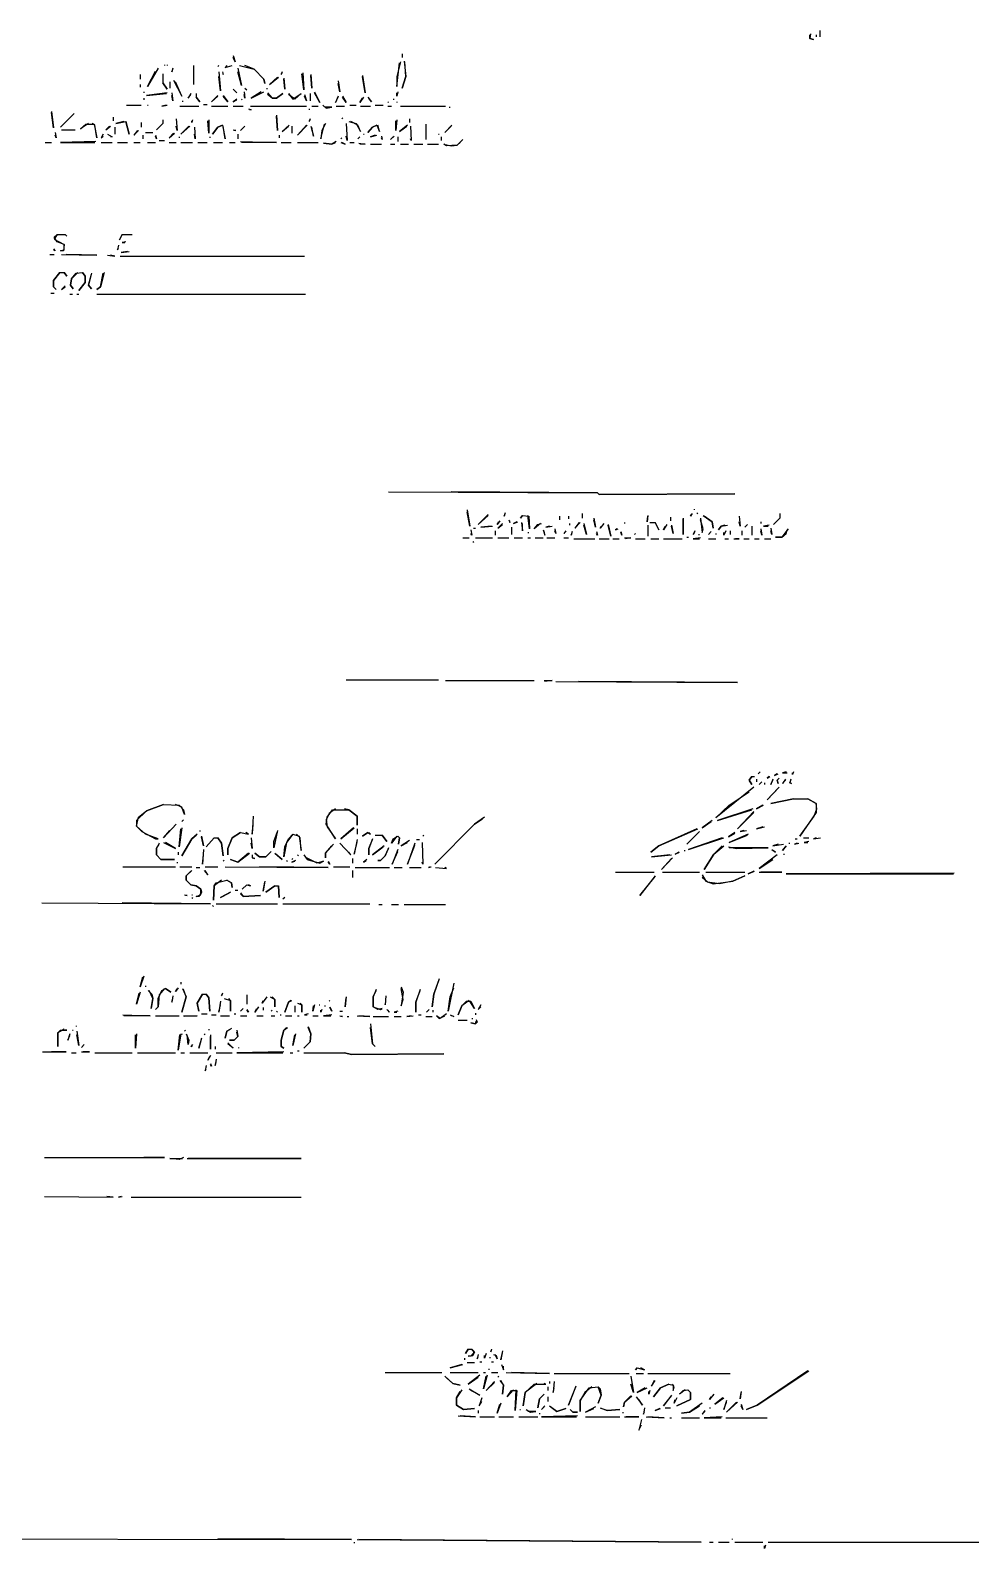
# Model space of a CAD drawing. Extents: x 0 to 16407, y 159 to 1115.
# Drawn here: x 727.4 to 987.5, y 224.8 to 645 of the extents above; entities that cross this region are included whole.
import ezdxf

# ---------------------------------------------------------------- set-up
doc = ezdxf.new("R2010")
doc.units = 0
doc.layers.add('RASTER_VECTOR_LINEWORK', color=5, linetype='CONTINUOUS')

msp = doc.modelspace()

# ---------------------------------------------------------------- linework, layer by layer
at = {"layer": 'RASTER_VECTOR_LINEWORK'}
for points in [[(943.25, 644), (943, 642.75), (944, 642.5), (943, 642.75), (943, 643.75)], [(944.75, 643.75), (944.75, 643.25)], [(945.75, 645), (945.75, 643.25)], [(764.5, 635.5), (764.5, 635.25)], [(765.25, 635.5), (765.25, 635.25)], [(772.5, 635.25), (772.5, 630)], [(779.5, 635.25), (779.25, 635)], [(781.75, 635.25), (781.25, 634.75), (783.25, 635.25)], [(783.5, 638), (784, 636.25), (783.5, 637.5)], [(785.25, 635.25), (789.25, 634.25), (792, 631.5), (792.25, 630.25), (792, 631.5), (789.25, 634.25), (786.75, 635.25)], [(829.75, 636.25), (828.75, 632.25), (828.75, 629.5), (829.5, 636)], [(830.25, 638.5), (830.25, 637.5)], [(830.75, 636.5), (831.25, 632.25), (830.25, 629), (831.25, 632.25), (831, 636.25)], [(757.75, 632.75), (757.75, 631.5)], [(762.75, 634.5), (759.75, 629.5), (762, 633.75)], [(764, 633), (764, 630.5), (765.25, 628.75), (764, 630.5)], [(766, 630.75), (766, 629)], [(766.75, 634.5), (766.5, 633.5), (766.75, 634.25)], [(767, 631.25), (769.25, 626.75), (767.5, 630.75)], [(779.5, 633.5), (780, 628.25), (779.5, 632.25)], [(780.5, 633.5), (780.75, 632.75), (780.75, 633.25)], [(784.75, 634.5), (785.75, 629.75), (784.75, 633.5)], [(795.75, 632), (793.5, 630), (796, 632)], [(797, 633.5), (796.75, 632.75), (797, 633.25)], [(797.5, 631.75), (797.75, 628.75), (797.5, 631.5)], [(802.75, 633.25), (803, 628.5), (802.5, 633)], [(805, 632.75), (805.25, 629), (805, 632.5)], [(812.5, 631), (813, 628), (812.5, 630.25)], [(819.25, 632.5), (820, 627.75), (819.25, 632.25)], [(757.75, 630), (757.75, 629.25)], [(758.75, 628), (758.75, 627.75)], [(758.75, 626.25), (758.75, 625.75)], [(765.25, 627.75), (759.5, 627), (765, 627.5)], [(766.5, 627.75), (766.75, 625.5), (766.5, 627)], [(771.75, 627.5), (771, 626.25), (771.75, 627.25)], [(773.25, 627.5), (773.25, 626.5), (774.25, 625.25), (773.25, 626.5)], [(779.25, 627), (777.5, 625.25), (779.25, 626.75)], [(780.75, 627), (782, 625.25), (780.75, 626.75)], [(783.5, 628.75), (784.5, 627.75)], [(786.5, 628), (786.75, 626.25), (786.5, 627.25)], [(786.75, 629), (787.25, 628.5)], [(791.25, 628), (788.5, 626.25), (792, 628)], [(792.75, 629), (792.75, 628.75)], [(793, 627.75), (794.25, 626.25), (795.5, 626.25), (797.25, 627.5), (795.5, 626.25), (794.25, 626.25), (793, 627.25)], [(798.75, 627.5), (800, 626), (802.25, 627.5), (800.5, 626), (798.75, 627.25)], [(803.25, 627.25), (803.75, 625.5), (803.25, 626.75)], [(804.75, 627.5), (804.75, 625.5)], [(806, 628), (807.5, 625), (806, 627.75)], [(812.5, 626.75), (811.75, 625), (812.5, 626.5)], [(813.75, 626.75), (814.75, 625), (813.75, 626.5)], [(819.5, 626.5), (818.5, 625), (819.25, 626.25)], [(820.75, 626.5), (821.75, 625.25), (821, 626.25)], [(829, 628), (828.75, 626.75), (828.75, 627.75)], [(733.25, 622.5), (733.75, 618), (733.25, 622.25)], [(739.5, 622), (735.75, 618.25), (738.75, 621.25)], [(754, 624.25), (758, 624.25)], [(759.75, 624.25), (760, 624.25)], [(765, 624.25), (763.75, 624), (765.25, 624.25)], [(768.75, 624), (774, 624)], [(769.5, 625.5), (769.5, 625.25)], [(775.25, 624.5), (776.25, 624.5)], [(777.5, 624), (782, 624)], [(784.5, 626), (783.5, 625.25), (784.5, 625.75)], [(783.5, 624), (786.25, 624)], [(785.75, 626), (786, 625.75)], [(787.75, 623.25), (788.5, 623), (788, 623)], [(788.25, 624), (803.75, 624)], [(804.5, 623.25), (804.5, 623)], [(805.25, 624), (807, 624)], [(808.25, 624.25), (809.25, 623.5), (810.75, 623.75), (808.75, 623.75)], [(812, 624), (814.25, 624)], [(815.75, 624.25), (817.5, 624.25)], [(818.75, 624), (821.5, 624)], [(822.75, 624.25), (825, 624.25)], [(826.5, 625.25), (826.25, 625)], [(826.25, 624), (827.25, 624)], [(827.75, 626), (828, 626)], [(828.75, 625.25), (828.75, 625)], [(829.75, 624), (842.25, 624)], [(843.25, 623.75), (843.5, 623.75)], [(743.5, 619.25), (741.25, 617.75), (742.75, 619), (745, 619), (745.75, 615.25), (745.25, 618.75), (744.5, 619.25)], [(749.25, 618.5), (748.25, 617.5), (749.5, 618.5)], [(750.25, 621), (750.25, 620)], [(750.75, 618.25), (750.75, 616.25)], [(753.25, 619.75), (751, 619.25), (753.75, 619.75), (754.75, 616.25), (753.75, 619.75)], [(758, 619.5), (758, 618.25)], [(764, 620.25), (764, 619.25), (762.25, 617.5), (764, 619.25)], [(767.75, 620.5), (768, 617.25), (767.75, 618.5)], [(771.25, 618.5), (769, 616.25), (771.5, 618.5)], [(772.25, 620.25), (772, 619.5), (772, 620)], [(772.75, 618.25), (773, 615), (772.75, 616.25)], [(776.75, 620.25), (776.75, 616.5), (776.5, 620)], [(780.5, 618.75), (779.25, 618.25), (777.75, 616.25), (779.25, 618.25), (780.5, 618.75), (781.25, 615), (780.75, 618.5)], [(786.75, 618.5), (785.5, 617.25)], [(795.5, 621.5), (795.75, 617.25), (795.5, 621.25)], [(799, 618.75), (797, 617), (798.75, 618.5)], [(799.75, 618.5), (799.75, 616.5)], [(803.75, 618.75), (801.25, 616), (804, 618.75)], [(804.75, 620.5), (804.5, 619.75), (804.75, 620.25)], [(805, 618.5), (805.75, 615.75), (805.25, 618.25)], [(809, 619.25), (808, 617.25), (807.75, 615), (808.75, 619)], [(813.5, 620.75), (813.75, 620.5)], [(814.75, 619.25), (815, 614.5), (814.75, 615.75)], [(815.5, 619.75), (817.5, 619.25), (818.75, 617), (818, 618.75), (816, 619.75)], [(823.25, 618.75), (822, 618.25), (820.75, 616.75), (822, 618.25), (823.25, 618.75), (824, 617), (823.5, 618.75)], [(828.75, 620.25), (828.5, 617.25), (828.5, 620)], [(831.75, 618.75), (829.5, 617), (831.5, 618.5)], [(832.25, 620.5), (832.25, 619.5)], [(832.5, 618.5), (832.75, 614.5), (832.5, 615)], [(836.75, 619), (836.75, 614.75)], [(844, 618.75), (842, 616.75), (843.75, 618.5)], [(731.5, 614), (733.25, 614)], [(734.25, 616.75), (734.5, 615.25), (734.25, 616)], [(745.5, 614.25), (735.75, 614), (745.25, 614)], [(736, 617.5), (739.75, 617.5)], [(747.5, 616.25), (747, 615.25), (747.5, 615.75)], [(747, 614), (750, 614)], [(748.75, 616.25), (750, 615.5), (749.5, 615.5)], [(751.5, 614), (754.25, 614)], [(757, 617.25), (756, 616), (757.25, 617.25)], [(756, 614), (757.75, 614)], [(758.5, 616), (758.5, 615)], [(759.25, 616.75), (761.25, 616.75)], [(759.75, 614), (762, 614)], [(762, 616), (762.25, 615), (762, 615.75)], [(763, 614.5), (764.5, 614.5)], [(767, 616.5), (765.75, 615.25), (767.25, 616.5)], [(765.75, 614), (767.75, 614)], [(768.5, 615.5), (768.5, 615.25)], [(769, 614), (772.25, 614)], [(773.75, 614), (776.25, 614)], [(777, 615.5), (777, 615.25)], [(778, 614), (780.5, 614)], [(782.5, 614), (784, 614)], [(783.5, 617.5), (784.25, 617.25), (783.75, 617.25)], [(784.75, 616.25), (784.75, 615)], [(785.5, 614.25), (795.5, 614), (785.75, 614)], [(796.25, 616), (796.25, 615.25)], [(796.75, 614), (799.5, 614)], [(801.25, 614), (807, 614)], [(812, 614.25), (810.75, 613.5), (808.5, 613.75), (810.75, 613.5), (811.75, 614)], [(813.5, 615.25), (813.25, 615)], [(813.25, 614), (814.5, 613.5), (813.5, 614)], [(815.75, 614), (817, 614)], [(818.5, 615.5), (818, 615)], [(818.25, 613.75), (820, 613.5), (818.5, 613.5)], [(819.5, 616.25), (819.75, 616.25)], [(822.75, 616), (821.5, 615.5), (823.25, 616)], [(824.5, 615.75), (824.75, 614.75), (824.5, 615.25)], [(828, 615.75), (827, 614.75), (827.75, 615.5)], [(829, 615.5), (829, 614.25)], [(840.25, 616.25), (840.5, 616.25)], [(841, 615.5), (841, 614.5)], [(847, 614.75), (845.5, 613.25), (842.5, 613), (841.75, 613.5), (843.75, 613), (845.5, 613.25), (846.25, 614)], [(821.5, 613.5), (824.5, 613.5)], [(827, 613.5), (828.25, 613.5)], [(829.75, 613.5), (832, 613.5)], [(833.5, 613.5), (836, 613.5)], [(837.25, 613.5), (840.25, 613.5)], [(734.75, 588.5), (734, 587.25), (736.75, 585.75), (736.5, 584), (735.75, 584), (736.75, 584.25), (736.75, 585.75), (734.75, 586.5), (734, 587.75), (734.75, 588.5), (737, 588.5), (737.5, 588), (737, 588.5)], [(752.75, 588.5), (752, 587), (752.75, 588.5), (755.5, 588.5)], [(733.75, 584.5), (734.25, 584), (733.75, 584.25)], [(751.75, 585.5), (751.5, 584.25), (751.75, 584.75)], [(753.75, 586.5), (752.75, 586.25), (753.5, 586.25)], [(732.75, 583), (734, 583)], [(736, 583), (745.75, 582.75), (737.25, 583)], [(748.75, 582.75), (750.75, 582.5), (749.5, 582.75)], [(752.25, 582.5), (803.25, 582.5)], [(754.25, 583.75), (752.5, 583.5), (754.75, 583.75)], [(735.5, 578), (733.75, 575.75), (733.75, 574), (734.5, 573.25), (733.75, 574), (733.75, 575.75), (735.5, 578), (736.75, 578), (737.5, 577), (736.75, 578)], [(740.5, 578), (738.75, 576.25), (738.5, 574.5), (739.25, 573.5), (738.5, 574.5), (738.75, 576.25), (740, 577.75), (741.75, 578), (742.5, 577), (742.5, 575.25), (740.75, 573), (742.5, 575.25), (742.5, 577), (741.75, 578)], [(744.25, 577.75), (743.5, 574.5), (744.25, 573.5), (743.5, 574.5), (744.25, 577.5)], [(747.75, 578), (746.75, 574), (745.75, 573.25), (746.75, 574), (747.5, 577.75)], [(733, 572.25), (734, 572.25)], [(737, 574.25), (736, 573.25), (737, 574)], [(738.25, 572), (739, 572)], [(740.25, 572), (740.75, 572)], [(745.75, 572), (803.5, 572)], [(826.5, 517.25), (884.25, 517), (884.75, 516.5), (922.25, 516.75), (884.75, 516.5), (884.25, 517), (843.75, 517.25)], [(848.25, 512.25), (849, 507.75), (848.25, 511.75)], [(854, 511), (851.25, 508.25), (854, 510.75)], [(857.25, 509.25), (856.5, 508.25), (857, 509)], [(858.75, 511.5), (858.5, 510.5), (858.75, 511.25)], [(859.75, 509.5), (860, 508.75), (860, 509.25)], [(862, 509), (861, 508.5), (862.25, 509)], [(863.5, 510.75), (863, 510), (863.5, 510.75), (865.25, 510.5), (865.5, 507), (865, 510.75)], [(863.25, 508.75), (863.5, 506.5), (863.5, 508.5)], [(873.75, 510.5), (873.75, 509.5)], [(876.25, 510.5), (876.25, 509.75)], [(879.25, 508.75), (878, 507.25), (879.5, 508.75)], [(880, 511.25), (880, 510)], [(883.25, 510), (883.75, 507.5), (883.25, 509.5)], [(891.75, 508.75), (891.75, 508.5)], [(898.25, 510.75), (898, 509), (898.25, 510.5)], [(898.75, 508.75), (900.25, 508.75), (901.25, 506.75), (900.25, 508.75)], [(904.5, 510.25), (904.5, 509.25)], [(908, 510), (908, 505.5), (908, 509.75)], [(910.5, 511.25), (910, 510.5), (910.25, 511)], [(911, 512.5), (911, 512.25)], [(911.75, 511.5), (912, 511.25)], [(912.75, 510), (913.25, 506), (913.5, 507), (912.75, 509.5)], [(913.5, 510.75), (916, 509), (916.25, 507.25), (916, 509), (913.75, 510.5)], [(923.5, 510.5), (923.75, 507.75), (923.5, 509)], [(929.5, 509), (929.5, 508.5)], [(934.75, 511.25), (934.75, 510), (933, 508.25), (934.75, 510)], [(847, 504.5), (848.75, 504.5)], [(849.25, 506.75), (849.5, 505.25), (849.25, 505.75)], [(850, 507.25), (850.5, 507.25)], [(850.5, 504.5), (855.25, 504.5)], [(855, 507.75), (852, 507.5), (855.25, 507.75)], [(856, 506.5), (856, 505.25)], [(858, 508.5), (856.75, 507.25), (858, 508.25)], [(856.75, 504.5), (859.75, 504.5)], [(860.5, 507.5), (860.5, 505.5)], [(861.25, 504.5), (863.5, 504.5)], [(865, 506), (865.25, 506)], [(865, 504.5), (865.75, 504.5)], [(868.5, 508.5), (866.75, 507), (867.75, 508.25), (868.75, 508.5)], [(867, 504.5), (869.25, 504.5)], [(869.25, 506.75), (869.75, 505.25), (869.5, 506.5)], [(871, 507.75), (870, 507.5), (871.75, 507.75)], [(870.25, 504.5), (872.5, 504.5)], [(872.5, 507), (872.75, 505.75), (872.5, 506.5)], [(875.5, 506.5), (875, 505.75), (875.5, 506.25)], [(875, 504.5), (876.25, 504.5)], [(876.5, 508.5), (876.5, 508)], [(877.25, 506.25), (877, 505.25), (877.25, 506)], [(880.5, 508.5), (881.25, 505.5), (880.5, 508)], [(884, 506.25), (884.25, 505.25), (884, 505.75)], [(886, 508.5), (885, 507.25), (885.25, 507.75)], [(887.25, 508.25), (888, 505), (887.25, 508)], [(889.75, 507), (889.25, 506.75), (890, 507)], [(890.75, 506.25), (891, 505.25), (890.75, 506)], [(891.75, 504.5), (893.5, 504.5), (892, 504.25)], [(894.75, 505.75), (894.5, 505.5)], [(898.25, 508), (898.25, 505)], [(903.5, 508.25), (902.5, 506.75), (903, 507.75)], [(904.75, 508), (905.25, 505.75), (904.75, 507.75)], [(909, 504.75), (909.5, 504.75)], [(911.25, 506.5), (910.75, 505.5), (911.25, 506)], [(912.75, 504.5), (910.75, 504.25), (912.5, 504.25)], [(912.25, 505.5), (912.5, 505.5)], [(915.75, 506.25), (915, 505.5)], [(917, 505.75), (917, 505.5)], [(919.5, 508), (918.5, 507.75), (917.75, 506.75), (918.5, 507.75), (920.25, 508)], [(919.75, 506.5), (919.25, 505.25), (919.25, 506)], [(921, 506.5), (921, 505.5)], [(924.25, 506.5), (924.25, 505.25)], [(925.75, 508.25), (925, 507.5)], [(927, 507.75), (927, 505.25)], [(929.5, 507), (929.75, 505.25), (929.5, 506.5)], [(931.75, 508), (930.25, 507.75), (931.5, 507.75)], [(932.25, 507.25), (932.5, 505.5), (932.25, 506.5)], [(937, 507), (935.25, 504.75), (933.5, 504.75), (935.25, 504.75), (936.5, 505.75), (936.75, 506.75)], [(849.75, 503.5), (850, 503.25)], [(877.75, 504.25), (883.5, 504.25)], [(884.75, 504.25), (887.5, 504.25)], [(888.5, 504.25), (890.25, 504.25)], [(894.75, 504.25), (897.5, 504.25)], [(899, 504.25), (901.25, 504.25)], [(902.5, 504.25), (907.75, 504.25)], [(915, 504.25), (917, 504.25)], [(919.5, 504.25), (920.5, 504.25)], [(922, 504.25), (923.5, 504.25), (922.5, 504.25)], [(924.75, 504.25), (926.25, 504.25)], [(927.75, 504.25), (929, 504.25)], [(930.5, 504.25), (932.25, 504.25)], [(814.75, 465.25), (840.25, 465.25)], [(842.25, 465), (866.75, 465)], [(869.5, 465), (871.75, 465), (869.75, 464.75)], [(872.75, 464.75), (923, 464.5), (879, 464.75)], [(927, 438.5), (926.25, 437.5), (927, 436.25), (926.25, 437.5), (927, 438.5), (927.75, 438.5)], [(928.25, 437.75), (928.25, 437)], [(929.25, 439.75), (928.75, 439.25)], [(931.75, 438.5), (931.25, 438), (932, 438.5)], [(932.75, 437.75), (932.25, 436.25), (932.75, 437.5)], [(934, 439.25), (933.25, 438.75), (934.25, 439.25)], [(934.5, 438), (934, 437.5), (934.25, 436.5), (934, 437.5)], [(936.5, 439.75), (935.5, 439.5), (936.75, 439.5)], [(936.25, 437.75), (935.5, 436.5), (936.25, 437.5)], [(937.75, 437.75), (937.5, 436.75), (938, 436.5), (937.5, 436.75), (937.75, 437.5)], [(938.5, 439.75), (938.25, 439), (938.25, 439.5)], [(927.5, 435.5), (917, 427), (920.75, 430.5), (926.25, 434.25)], [(929.75, 437), (929, 436.25), (929.5, 436.75)], [(930.5, 436.75), (930.5, 436.25)], [(934.5, 435.5), (931.25, 432), (934.25, 435.25)], [(764.25, 430.75), (759.5, 429), (756.75, 426.25), (756.75, 424.75), (758.25, 423.25), (762, 421.25), (762.75, 421.25), (759.25, 422.5), (756.75, 424.75), (757.25, 427.25), (759.5, 429), (764.25, 430.75), (768.5, 430.5), (769.75, 429.25), (770, 428), (769.25, 430), (767.5, 430.75)], [(811.75, 429.5), (810, 428.25), (809.25, 426.5), (809.5, 424.5), (811.75, 421.25), (809.25, 425.25), (809.5, 427.25), (811, 429.25), (815.5, 429.25), (817.75, 427.5), (817.75, 425), (817.75, 427.5), (815.5, 429.25), (814.25, 429.5)], [(927.25, 429.5), (917.5, 426.25), (927, 429.25)], [(927.5, 428.75), (923, 424), (927.5, 428.5)], [(930, 430.5), (928.25, 429.5), (930.25, 430.5)], [(938.5, 432.25), (932.25, 431), (938.5, 432.25), (942.5, 432.25), (944.75, 431), (944.75, 428.5), (940.25, 422), (944.25, 427.5), (945, 429.5), (944.75, 431), (942.5, 432.25)], [(767.75, 425.25), (764.25, 421.5), (766, 423.5)], [(769.75, 426.5), (769.25, 426)], [(789, 427.5), (788.75, 422.5), (789, 425)], [(853, 427.25), (850.25, 425.25), (839.25, 414.25), (850.25, 425.25), (852.5, 426.75)], [(916, 426.25), (913.25, 424.25), (915.75, 426)], [(930, 424.5), (928.25, 424), (930.5, 424.5)], [(764.25, 420.25), (767.5, 418.5), (764.75, 420.25)], [(769.25, 424.25), (768.5, 419), (769, 424)], [(773.5, 422.5), (772, 421.25), (769.25, 416.5), (772, 421.25), (773.25, 422.25)], [(774.25, 423.5), (774.25, 423.25)], [(774.75, 422), (775.25, 419.25), (774.75, 421.75)], [(778.25, 421.5), (776, 419), (778.25, 421.5), (779.25, 421.5), (780.25, 420), (780.75, 416.5), (780.25, 420), (779.25, 421.5)], [(785.5, 423), (783.25, 421.5), (782, 418.5), (782, 416.75), (782, 418.5), (783.25, 421.5), (785.5, 423), (787.75, 422.5), (787, 423)], [(788.5, 421.5), (788.75, 418.5), (788.5, 420)], [(795.75, 423.5), (794.75, 418.75), (794.75, 420.5), (795.75, 423.25)], [(800, 422.5), (798.25, 420.25), (797.5, 416.25), (797.75, 419), (798.75, 421.25), (800, 422.5), (801.75, 422), (802.25, 418), (802, 421.5), (801, 422.5)], [(816.75, 424.25), (813.25, 421.25), (817, 424.25)], [(817.75, 421), (817, 417), (817.75, 420.25)], [(817.75, 424), (817.75, 422.5)], [(820.75, 423), (819.25, 422), (820.75, 423), (821.5, 422.5), (821, 423)], [(822, 421.25), (821, 418.5), (821, 416.75), (821, 418.5), (822, 421)], [(822.75, 422.25), (824.75, 422.25), (826, 420.5), (824.75, 422.25)], [(828.75, 422), (827.25, 420), (827.75, 421.25), (829, 422), (829.5, 421.5), (829.25, 419.75), (829.5, 421.5), (829, 422)], [(832.25, 420.75), (830, 419.25), (831.75, 420.25)], [(834.25, 421), (835, 421)], [(835.75, 420.25), (836, 414.25), (835.75, 414.75)], [(836.25, 422.25), (836, 422)], [(911.75, 424), (901.25, 419.25), (899, 417.5), (901.25, 419.25), (912, 424)], [(912.5, 423.25), (909, 419.75), (912, 422.75)], [(918.75, 421.5), (909.5, 418.25), (919.25, 421.5)], [(922.25, 423), (920.5, 421.75), (922.25, 422.75)], [(926, 422.5), (920.75, 420.25), (925.75, 422.25)], [(924.75, 423.5), (923.75, 423.25), (925.5, 423.5)], [(939, 421.25), (939.5, 421.25)], [(941.25, 421.5), (942.75, 421.5)], [(942.75, 420.5), (941.5, 420.25), (942.5, 420.25)], [(944.75, 421.5), (944, 421.25), (946, 421.5)], [(763, 420), (762.25, 418.5), (762.25, 416.75), (763.5, 415.5), (767.25, 415.5), (763.5, 415.5), (762.25, 416.75), (762.25, 418.5), (763, 419.75)], [(768.25, 417.5), (768.25, 416.75)], [(775.25, 418.25), (775, 414.25), (775.25, 416.75)], [(787.75, 417.25), (784.75, 414.75), (782.75, 415.5), (784.75, 414.75), (788, 417.25)], [(788.75, 416.75), (788.75, 416), (789.5, 415.75), (788.75, 416)], [(794, 417.75), (792.5, 416.25), (790.75, 416.25), (789.5, 417.25), (790.75, 416.25), (792.5, 416.25)], [(795, 417.25), (797, 415.5), (795.25, 417)], [(801.5, 416.75), (801.25, 416.5)], [(803, 416.75), (804, 415.5), (807.5, 414.5), (808.5, 415), (806.75, 414.5), (803.75, 416)], [(811.25, 419.75), (809, 417.25), (809, 416), (809, 417.25), (810.75, 419.25)], [(813, 420), (816, 416.75), (815.5, 417.5)], [(825.25, 419.25), (822, 416.75), (825, 419)], [(826.5, 418.75), (825.5, 416.5), (824.25, 415.25), (823.5, 415.25), (824.25, 415.25), (825.5, 416.5), (826.5, 418.5)], [(829, 418.25), (827.5, 414.25), (829, 417.75)], [(833.75, 420), (831.75, 414.25), (833.75, 419.5)], [(904.25, 416.75), (899.25, 416.25), (904.75, 416.75)], [(906.75, 417.5), (905.75, 417), (907, 417.5)], [(908.25, 418), (908.5, 418)], [(918.75, 419.25), (916.5, 417), (913.75, 412.75), (916.5, 417), (919.25, 419.25)], [(920.5, 419), (922.75, 418.5), (931.5, 418.75), (920.75, 418.75)], [(934, 416.75), (929, 413), (932.75, 415.5)], [(932.5, 418.25), (933.5, 417.5), (932.75, 418)], [(934.25, 419.75), (932.75, 419.25), (935.75, 419.75)], [(936.5, 419.25), (935.5, 418), (936.25, 419)], [(935.75, 417), (936, 417)], [(937.25, 420), (937.5, 420)], [(939.5, 420), (938.75, 419.75), (940, 420)], [(753, 413.5), (767.5, 413.5)], [(768, 414.75), (768, 414.5)], [(768.75, 413.5), (772, 413.5)], [(772, 412.5), (770.5, 411), (770.5, 409.75), (771.75, 408.5), (773.25, 408.25), (774.5, 407.25), (774.75, 406.5), (774, 405.25), (773.25, 405.25), (774.5, 405.75), (774.5, 407.25), (773.25, 408.25), (771.75, 408.5), (770.5, 409.75), (770.5, 411), (771.75, 412.25)], [(773.25, 413.25), (774.25, 413.25)], [(775.5, 412.5), (776.5, 411.25), (775.75, 412.5)], [(775.75, 413.5), (779.25, 413.5)], [(781, 415.25), (780.75, 415)], [(781.25, 413.5), (809.75, 413.25), (790.75, 413.5)], [(798.25, 415.25), (798.5, 415)], [(800, 415.75), (799.75, 415.5)], [(800.75, 415.25), (799.75, 414.75), (800.5, 415)], [(809.75, 415), (810.25, 414.25), (809.75, 414.75)], [(811.25, 413.5), (815.75, 413.5)], [(816.5, 415.75), (816.5, 414.5)], [(816.5, 412.5), (816.5, 410.5)], [(817.25, 413.25), (826.75, 413.25)], [(820.5, 415.5), (819.5, 414.75), (820.25, 415.25)], [(828, 413.25), (830.25, 413.25)], [(832.25, 413.25), (835.5, 413.25)], [(838, 413.5), (837.5, 413.25), (838.25, 413.5)], [(839.5, 413.25), (842.5, 413), (842, 413.25)], [(889.25, 412), (900, 412)], [(905, 416), (902, 412.75), (904.75, 415.75)], [(902.25, 412), (912.5, 412)], [(914.25, 412), (925, 412)], [(927.5, 412.25), (926, 411.5), (927.75, 412.25)], [(929, 412), (935.25, 412), (929.5, 412)], [(780.25, 409.75), (778.25, 408.25), (778, 404.25), (778.25, 408.25), (778.75, 409), (781.75, 409.75), (783, 409), (783.25, 407.75), (783, 409), (781.75, 409.75)], [(787.25, 408.5), (786, 407.25), (787.25, 408.5), (788.25, 408.25), (787.75, 408.5)], [(792.25, 409.5), (791.75, 406.75), (792.25, 409.25)], [(795, 408.25), (792.5, 406.5), (795, 408.25), (796, 408.25), (796.25, 405), (796, 408.25)], [(900.25, 411), (896, 405.5), (900.25, 410.75)], [(913.25, 411.25), (914.25, 409.5), (916.25, 408.75), (921.75, 409.5), (925, 411), (921.75, 409.5), (918, 408.75), (914.75, 409.25), (913.25, 410.5)], [(983, 411.75), (936.5, 411.5), (982.75, 411.5)], [(730.5, 403.5), (777.25, 403.25), (752.75, 403.5)], [(770, 405.75), (770.75, 405.5), (770.25, 405.5)], [(772, 405.75), (772.25, 405.75)], [(772.25, 405), (772, 404.75)], [(782.75, 406.5), (780, 405), (782.5, 406.25)], [(784, 407), (784.75, 407)], [(785.5, 406.25), (786.25, 405.25), (791, 405.5), (786.25, 405.25), (785.5, 406)], [(797.75, 405), (797.25, 404.5)], [(777.75, 402.75), (778, 402.5)], [(778.75, 403.25), (795.75, 403.25)], [(797.25, 403.25), (821.25, 403.25)], [(823.75, 403), (824.75, 403)], [(827.25, 403), (829.25, 403)], [(830.75, 403), (842.25, 403)], [(758.75, 383.25), (757.75, 380.25), (758.5, 383)], [(840.5, 382.5), (839, 378.25), (838.5, 374.75), (839, 378.25), (840.5, 382.25)], [(757.75, 378.75), (756.75, 375.5), (757.5, 378.5)], [(759.25, 380.5), (759.25, 380.25)], [(760, 379.25), (761, 378.25), (761.25, 377), (760.75, 374.25), (761.25, 377), (760.25, 379.25)], [(764.5, 379.75), (763, 378), (762.75, 374.75), (762, 374), (762.75, 374.75), (762.75, 377), (763.75, 379.25), (764.75, 379.75), (766.25, 378.75), (764.75, 379.75)], [(768.25, 380), (767.5, 379), (768, 379.75)], [(769, 381.5), (769, 381)], [(769.5, 379.75), (770.5, 377.5), (769.25, 373.25), (770.5, 377.5), (769.75, 379.5)], [(775, 378.25), (773.5, 375.75), (774, 373.5), (773.5, 375.75), (775, 378.25), (776, 378.25), (776.75, 377.25), (777, 373.5), (776.75, 377.25), (776, 378.25)], [(780.5, 378.5), (780.25, 377.75), (780.5, 378.25)], [(823, 379.5), (822.25, 377.5), (822.25, 374.75), (824.25, 374), (824.75, 374.25), (823.5, 374), (822.25, 374.75), (822.25, 377.5), (823, 379.25)], [(830, 380.25), (830.5, 378.75), (830, 375), (830.5, 376.75), (830, 379.75)], [(835.25, 379.5), (834, 376), (834, 373.25), (834, 376), (835.25, 379.25)], [(844.5, 381.25), (843, 373.5), (843.5, 377.5), (844.5, 380)], [(766.75, 377.75), (766.5, 376), (766.75, 377)], [(780, 376.25), (779.5, 373.25), (780, 375.25)], [(781, 377), (782.75, 376.5), (782.75, 373.5), (782.75, 376.5), (782.25, 377)], [(786.25, 374.25), (785.5, 373.5)], [(787.25, 378), (787.25, 375.5)], [(790.5, 374.75), (789.5, 373.25), (790, 374.25)], [(792.75, 377.5), (791.5, 375.75), (791.75, 376.5)], [(791.75, 374.5), (791.75, 373.75)], [(793.75, 377.5), (795, 376.75), (795, 374.75), (795, 376.75), (794.25, 377.5)], [(799.5, 376.5), (798.75, 376), (797.75, 373.25), (798.75, 376), (799.75, 376.5)], [(800.5, 375), (800.5, 373.25)], [(801.25, 375.75), (802.5, 375.25), (802.5, 373.25), (802.5, 375.25), (802, 375.75)], [(806, 375.25), (805.5, 373.5), (805.75, 375)], [(807.25, 375.25), (807.5, 375.25)], [(808.75, 375), (809, 375)], [(810.25, 376.5), (810, 376.25)], [(810.25, 374.75), (810.75, 373.5), (810.25, 374.5)], [(814.75, 377.5), (814.5, 374.75), (814.75, 377.25)], [(825.75, 377.75), (825.5, 375.25), (825.75, 376)], [(848.75, 376.5), (846.75, 375), (845.75, 372.5), (846.75, 375), (848, 376.25), (849.25, 376.25), (850.25, 374.25), (849, 376.25)], [(852, 375.25), (851.25, 374), (852, 374.75)], [(753, 372.5), (760.5, 372.25), (753.25, 372.25)], [(762, 372.25), (768.5, 372.25)], [(769.75, 372.25), (773.5, 372.25), (770, 372)], [(774.75, 372.75), (776.25, 372.75)], [(777.5, 372.5), (778.75, 372.5)], [(780, 372.25), (782.5, 372.25)], [(783.75, 372.75), (784.25, 372.75)], [(785.5, 372.25), (787.25, 372.25)], [(787.25, 374), (787.75, 373.25), (787.25, 373.75)], [(790, 372.25), (791.75, 372.25)], [(794.25, 373.75), (794, 373.5)], [(794, 372.25), (795, 372.25)], [(795.5, 373.5), (795.75, 373.25)], [(796.5, 372.5), (796.75, 372.5)], [(798, 372.25), (799.75, 372.25)], [(801.25, 372.25), (801.75, 372.25)], [(804.25, 372.75), (803.25, 372.5), (804, 372.5)], [(805.5, 372.25), (807, 372.25)], [(808, 374), (807.75, 373.25), (807.75, 373.75)], [(810.75, 372.5), (808.5, 372.25), (810.5, 372.25)], [(813, 373.5), (813.75, 373.5)], [(813, 372.25), (813.75, 372), (813.25, 372)], [(815, 372), (815.5, 372)], [(817.75, 372.25), (821.25, 372), (818.25, 372.25)], [(821.5, 370), (822, 364.5), (822.75, 363.75), (822, 364.5), (821.5, 369)], [(822.25, 372), (826.5, 372)], [(826, 374), (826.75, 373.25), (826.25, 373.75)], [(829, 373.5), (828, 373.25), (828.75, 373.25)], [(828, 372), (830, 372)], [(832.75, 372.25), (831.5, 372), (833.25, 372.25)], [(834.75, 372.5), (835.5, 372.5)], [(836.75, 372), (838.5, 372)], [(837.75, 374), (837, 373.25)], [(838.75, 373.75), (838.75, 373.25)], [(842.5, 372.75), (840.75, 371.5), (839.75, 372.25), (840.5, 371.5), (842, 372.25)], [(843.5, 372.5), (844.5, 372), (843.75, 372.25)], [(845.75, 371), (848.25, 371)], [(850.75, 371.25), (851, 370.5), (850.5, 370), (849.25, 370.25), (850.5, 370), (850.75, 370.75)], [(849.5, 371.5), (849.75, 371.5)], [(850.5, 373), (850.5, 372.5)], [(736.75, 368.5), (735, 367.5), (735, 363.75), (735, 367.5), (735.75, 368.25), (737.5, 368.25), (737, 368.25)], [(738.25, 367.25), (737.75, 365.5), (738.25, 366.75)], [(739, 368.25), (739.25, 368.25)], [(740, 369.5), (740, 369.25)], [(740.25, 368), (740.75, 364), (740.25, 367)], [(756.75, 367.25), (756.5, 363.25), (756.5, 367)], [(769, 367.25), (768.25, 362.75), (768.75, 367), (769.5, 367.25)], [(770.25, 368.25), (770, 368)], [(770.5, 367.25), (771.25, 365.5), (771, 364.25), (770.75, 367)], [(774.75, 366), (774, 363.25), (774.75, 365.75)], [(775.75, 367.25), (775.5, 367)], [(776.75, 368.5), (776.75, 368.25)], [(777.25, 367), (777.25, 363), (777.25, 366.5)], [(783, 368.75), (781.75, 368), (781.25, 366), (781.75, 368), (782.75, 368.5)], [(784.5, 368.25), (784.75, 366.5), (783.75, 365.5), (782.5, 365.5), (783.75, 365.5), (784.75, 366.5), (784.5, 367.75)], [(798.25, 369), (797.5, 368.25), (796.75, 365.5), (796.75, 363.75), (797.5, 363.25), (796.75, 363.75), (796.75, 365.5), (797.5, 368.25), (798.5, 369)], [(800.75, 367.25), (800, 364), (800.5, 367)], [(804.25, 369.25), (805, 367.25), (804.75, 365), (803, 363.25), (804.75, 365), (805, 367.25), (804.25, 369)], [(730.75, 362.25), (737.25, 362.25), (733.25, 362.25)], [(738.75, 362), (740, 362)], [(742.25, 364.25), (741.5, 363.5)], [(741.5, 362.25), (743.75, 362.25), (742, 362.25)], [(745.25, 362), (755.5, 362)], [(757, 362), (767.5, 362)], [(769, 362), (770, 362)], [(771.5, 362), (776.5, 362)], [(772.25, 364.25), (771.75, 363.75), (772.25, 364)], [(778.5, 363.75), (778.5, 363)], [(778.75, 362), (783.25, 362)], [(782, 364.75), (783.5, 363.25), (782, 364.5)], [(797.5, 362.25), (784.5, 362), (797.25, 362)], [(785, 363.5), (785, 363.25)], [(799.25, 362), (800, 362)], [(801.25, 362.5), (801.75, 362.5)], [(803, 362), (814.25, 362), (816.25, 361.5), (841.75, 361.75), (816.25, 361.5), (814.25, 362)], [(776, 358.5), (775.75, 357), (776, 357.5)], [(777.25, 361.25), (776.5, 360), (777, 361)], [(777.25, 359), (777.5, 358.25), (777.25, 358.75)], [(778.75, 360.25), (778.5, 358.5), (778.75, 359.5)], [(731.25, 333), (764.5, 333), (758.75, 333)], [(769.75, 333), (768.5, 332.5), (766, 332.75), (769.5, 332.75)], [(770.75, 332.75), (802.25, 332.75), (771, 332.75)], [(731.25, 322.25), (750.25, 322), (748.5, 322.25)], [(752.5, 322.25), (751.75, 322), (752.75, 322.25)], [(755.25, 322), (802.25, 322)], [(847.5, 277.5), (847.5, 277)], [(848.5, 280), (847.75, 278.75), (848.5, 280), (849.5, 280), (850.25, 279.25), (849.25, 278), (848.5, 278), (849.75, 278.25), (850.25, 279), (849.5, 280)], [(851.25, 278.5), (851, 277.25), (851.25, 277.75)], [(853.5, 278.75), (853, 277.5), (853, 278.25)], [(854.5, 277.75), (854.5, 277.5)], [(855, 280), (854.75, 279.25), (855, 279.75)], [(855.5, 278.5), (856.25, 278.25), (856.5, 277.25), (856, 278.5)], [(858, 279.5), (857.5, 277), (858, 279)], [(825.5, 273.5), (841.25, 273.5)], [(846.75, 275.75), (843.5, 274.75), (847, 275.75)], [(843.5, 273.5), (851.25, 273.5)], [(848.25, 276.25), (850.25, 276.25)], [(851.75, 276.5), (852.25, 276.5)], [(852.75, 273.5), (853.25, 273.5)], [(854.25, 274.5), (854.25, 274.25)], [(855, 276.5), (855.5, 276.5)], [(855, 273.5), (856.75, 273.5)], [(857.75, 275.75), (858.25, 274.25), (858.25, 275.25)], [(859, 273.5), (871, 273.25), (860.5, 273.5)], [(872.25, 273.25), (893, 273.25)], [(895.25, 274.75), (894.75, 274.25), (895.25, 274.75), (897.25, 274.25), (896.25, 274.75)], [(895, 273.25), (897, 273.25)], [(898.25, 273.25), (921, 273.25)], [(942.5, 274), (928.5, 264.5), (925.5, 263.25), (928.5, 264.5), (942.75, 274)], [(842, 272.5), (844.25, 270.5), (846.25, 270), (844.25, 270.5), (842.5, 272)], [(851.75, 272.75), (848.5, 270.25), (851.25, 272.25)], [(848.75, 269), (851.75, 267.25), (849.25, 268.5)], [(853.75, 272.75), (852.75, 269), (853.5, 272.5)], [(855.75, 271), (853.5, 268.5), (855.75, 270.75)], [(857, 272.5), (856.75, 272.25)], [(857.25, 271.25), (858.25, 270), (858, 267.5), (858.25, 270), (857.5, 271.25)], [(867.5, 270.5), (864.25, 268), (863.75, 264.25), (864.25, 268), (866.75, 270.25), (870, 270.25), (869.5, 270.5)], [(870.5, 269.5), (870.5, 268.5)], [(871, 271), (871, 270.5)], [(872.25, 271), (872, 268), (872.25, 269.25)], [(878.25, 269.75), (876.25, 264.5), (878.25, 269.5)], [(882.75, 269.5), (880.75, 268), (879.5, 265.75), (879.5, 262.75), (879.5, 265.75), (882, 269.25), (884.5, 269.5), (885, 269), (885.25, 267.25), (884.5, 265), (885.25, 267.25), (884.5, 269.5)], [(893.5, 272.5), (894.25, 268), (893.5, 270.25)], [(897.5, 269.25), (895.25, 268), (898, 269.25)], [(900, 271.25), (899.25, 269.75), (900.25, 271.25)], [(904, 270.25), (901.75, 269.25), (899.75, 266.75), (901.75, 269.25), (904, 270.25), (905.25, 270), (905.25, 268.5), (905.5, 269.5), (905, 270.25)], [(846.75, 268.75), (845.25, 266.5), (845.25, 264.5), (847.25, 263.25), (850.25, 263.5), (847.25, 263.25), (845.25, 264.5), (845.25, 266.5), (846.25, 268.25)], [(852.25, 266.5), (851.5, 264.25), (852.25, 265.5)], [(857.5, 265), (856.5, 262.25), (857.25, 264.75)], [(861, 268.75), (859.25, 266.75), (860.5, 268.5), (862, 268.5), (861.5, 263), (861.75, 268.75)], [(869.5, 267.5), (868.25, 266.25), (867.75, 263.75), (868.25, 266.25), (869.25, 267.25)], [(870.5, 266.75), (870.5, 265.5)], [(893.5, 267), (891.75, 265.25), (891.5, 264), (891.75, 265.25), (893.75, 267)], [(895, 266.75), (896.75, 264.5), (895.75, 266)], [(898.75, 268.5), (898.5, 267.5), (898.5, 268.25)], [(904.75, 267.25), (902.5, 264.25), (904.75, 267)], [(906.25, 266.5), (905.5, 265), (905.75, 266)], [(908.5, 268.75), (907, 267.5), (908, 268.5), (909.25, 268.75), (910, 268), (910, 266), (906.25, 264.25), (910, 266), (910, 268), (909.25, 268.75)], [(913.25, 265), (909.75, 262.5), (907.5, 262.25), (909.75, 262.5), (912.5, 264.25)], [(916.5, 267.5), (915.25, 266), (915.75, 266.75)], [(919, 266.5), (916.75, 264.75), (919.25, 266.5)], [(920, 265.75), (919.25, 263.25), (920, 265.25)], [(922.75, 265.25), (920, 262.5), (923, 265.25)], [(924, 268.25), (923.75, 266.25), (924, 268)], [(845.75, 261.5), (850.5, 261.25), (846.25, 261.5)], [(851.25, 263), (851.25, 262.25)], [(851.75, 261.25), (855.75, 261.25)], [(857, 261.25), (861, 261.25)], [(862.5, 261.25), (867.75, 261.25)], [(862.75, 263.25), (863, 263.25)], [(864.5, 263.25), (865.75, 262.5), (867.25, 262.75), (865, 262.75)], [(868.25, 262.25), (868.25, 262)], [(869.75, 264.25), (868.75, 263.25), (869.5, 264)], [(878.75, 261.5), (868.75, 261.25), (878.5, 261.25)], [(871, 264.25), (873, 262.75), (875.5, 263.5), (873, 262.75), (871.25, 264)], [(876.75, 263.25), (877.5, 262.5), (878.75, 262.5), (877.5, 262.5)], [(883.75, 264), (881, 262.5), (883.25, 263.5)], [(881, 261.25), (890.5, 261.25)], [(885, 263.75), (887, 263), (890.5, 263.25), (887, 263), (885.25, 263.5)], [(891.25, 262.5), (891.25, 262.25)], [(891.75, 261.25), (895.75, 261.25), (892.25, 261.25)], [(897.25, 263.75), (897, 262), (897.25, 262.75)], [(897.75, 261.25), (902.75, 261), (898.25, 261.25)], [(901.5, 263.5), (900.25, 263), (901.75, 263.5)], [(903, 263.75), (904.5, 263.75)], [(904.25, 261), (904.75, 261)], [(907.5, 261), (912.5, 261)], [(914, 263), (913.25, 262), (914, 262.75)], [(918.75, 261.25), (913.75, 261), (918.5, 261)], [(915.25, 263.75), (915.5, 263.75)], [(919.75, 261), (931.25, 261)], [(924, 264.75), (924.5, 263.25), (924, 264.25)], [(896.5, 260.5), (895.75, 257.5), (896.5, 259)], [(686.75, 227.5), (816.25, 227.25), (779.25, 227.5)], [(817.75, 227.25), (913, 226.5), (818.25, 227.25)], [(921.5, 227.5), (921.5, 227.25)], [(817, 226.5), (817, 226.25)], [(915.25, 226.5), (916.25, 226.5)], [(917.75, 226.5), (920.75, 226.5)], [(922.25, 226.5), (930, 226.5)], [(930.75, 225.75), (930.5, 224.75), (930.5, 225.5)], [(931.5, 226.5), (1007.25, 226.5), (1099, 225.5), (1007.25, 226.5)]]:
    msp.add_lwpolyline(points, dxfattribs=at)

doc.saveas('drawing.dxf')
